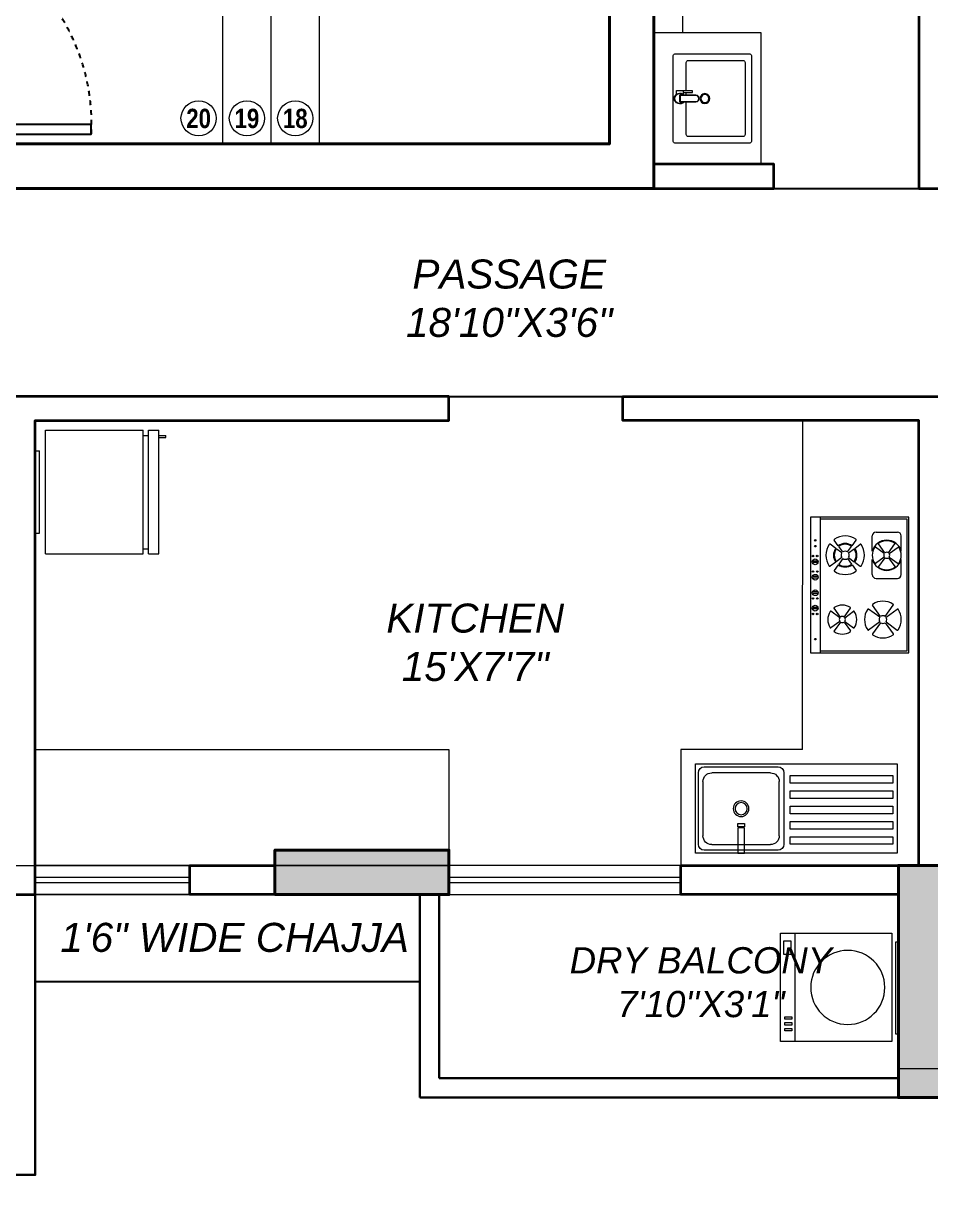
# Model space of a CAD drawing. Header units: millimetres. Extents: x 0 to 125073, y 0 to 71249.
# Drawn here: x 98457 to 103152, y 49299 to 55288 of the extents above; entities that cross this region are included whole.
import ezdxf
from ezdxf.lldxf.tags import DXFTag

# ---------------------------------------------------------------- set-up
doc = ezdxf.new("R2010")
doc.units = ezdxf.units.MM
doc.linetypes.add('DASH', pattern=[1, 0.5, -0.5])
doc.linetypes.add('DASHDOT', pattern=[1, 0.5, -0.25, 0, -0.25])
doc.layers.add('DA_BUILDING LINE', color=7, linetype='Continuous', lineweight=9, true_color=0xc2db0000)
doc.layers.add('DA_FURNITURE', color=102, linetype='Continuous', lineweight=5, true_color=0xc2666666)
for name, color, linetype, lineweight in [('DA_CARPET AREA RERA', 30, 'Continuous', 9), ('DA_COLUMN', 40, 'Continuous', 40), ('DA_DOTTED LINES', 8, 'DASH', 5), ('DA_GUIDE LINE', 143, 'DASHDOT', 9), ('DA_LINE', 155, 'Continuous', 9), ('DA_RAILING', 243, 'Continuous', 30), ('DA_STAIRCASE', 122, 'Continuous', 9), ('DA_Text 1', 200, 'Continuous', 9), ('DA_TEXT IN SQ.FT', 193, 'Continuous', 9), ('DA_WALL', 7, 'Continuous', 35), ('DA_WINDOW', 4, 'Continuous', 9)]:
    doc.layers.add(name, color=color, linetype=linetype, lineweight=lineweight)
for name, color, linetype in [('DA_CHAJJA', 44, 'Continuous'), ('DA_COLUMN HATCH', 251, 'Continuous'), ('DA_DOOR', 35, 'Continuous'), ('DA_Wall2', 7, 'Continuous')]:
    doc.layers.add(name, color=color, linetype=linetype)
doc.styles.add('FAT FONT', font='swisscbi.ttf')
doc.styles.get("Standard").update_dxf_attribs({"font": 'arial.ttf'})
tags = doc.linetypes.add('( Hidden )', pattern=[0.375, 0.25, -0.125]).pattern_tags.tags
tags[6:7] = [DXFTag(74, 4), DXFTag(75, 0), DXFTag(340, '0'), DXFTag(46, 1.0), DXFTag(50, 0.0), DXFTag(44, 0.0), DXFTag(45, 0.0)]
tags[4:5] = [DXFTag(74, 4), DXFTag(75, 0), DXFTag(340, '0'), DXFTag(46, 1.0), DXFTag(50, 0.0), DXFTag(44, 0.0), DXFTag(45, 0.0)]

# ---------------------------------------------------------------- blocks, each defined once
blk = doc.blocks.new('GSHGJSDFGJ')
at = {"layer": 'DA_BUILDING LINE', "linetype": '( Hidden )', "ltscale": 500}
blk.add_lwpolyline([(-3283.6, 99801.5), (676.4, 99801.5), (676.4, 97466.5), (1941.4, 97466.5), (1941.4, 98841.5), (6431.4, 98841.5), (6431.4, 95191.5), (5821.4, 95191.5), (5821.4, 93711.5), (6431.4, 93711.5), (6431.4, 90061.5), (-533.6, 90061.5), (-533.6, 91111.5), (-1283.6, 91111.5), (-2523.6, 91111.5), (-2523.6, 89661.5), (-5998.6, 89661.5)], dxfattribs=at)
blk = doc.blocks.new('XREF1$0$A$C25E800CC')
at = {"layer": 'DA_FURNITURE'}
for p, q in [((-0.605, -0.0488), (-0.605, -0.0688)), ((-0.605, -0.0488), (-0.205, -0.0488)), ((-0.205, -0.0488), (-0.205, -0.0688)), ((-0.705, -0.0988), (-0.105, -0.0988)), ((-0.705, -0.0988), (-0.705, -0.5738)), ((-0.605, -0.0688), (-0.205, -0.0688)), ((-0.105, -0.0988), (-0.105, -0.5738)), ((-0.705, -0.5738), (-0.105, -0.5738)), ((-0.705, -0.5988), (-0.105, -0.5988)), ((-0.705, -0.5988), (-0.705, -0.6488)), ((-0.68, -0.5738), (-0.68, -0.5988)), ((-0.13, -0.5738), (-0.13, -0.5988)), ((-0.105, -0.5988), (-0.105, -0.6488)), ((-0.705, -0.6488), (-0.105, -0.6488)), ((-0.14, -0.6488), (-0.14, -0.6838)), ((-0.13, -0.6488), (-0.13, -0.6838)), ((-0.14, -0.6838), (-0.13, -0.6838))]:
    blk.add_line(p, q, dxfattribs=at)
blk = doc.blocks.new('WASHING MACHINE1')
at = {"linetype": 'Continuous'}
for p, q in [((10326.3552, 5531.1311), (10326.9152, 5531.1311)), ((10326.3552, 5530.556), (10326.3552, 5531.1311)), ((10326.4111, 5531.1096), (10326.4233, 5531.1096)), ((10326.4111, 5531.0728), (10326.4111, 5531.1096)), ((10326.4233, 5531.1096), (10326.4233, 5531.0728)), ((10326.4408, 5531.1096), (10326.4531, 5531.1096)), ((10326.4408, 5531.0728), (10326.4408, 5531.1096)), ((10326.4531, 5531.1096), (10326.4531, 5531.0728)), ((10326.4706, 5531.0728), (10326.4706, 5531.1096)), ((10326.4706, 5531.1096), (10326.4828, 5531.1096)), ((10326.4828, 5531.1096), (10326.4828, 5531.0728)), ((10326.8055, 5531.1149), (10326.8755, 5531.1149)), ((10326.8055, 5531.0781), (10326.8055, 5531.1149)), ((10326.8755, 5531.1149), (10326.8755, 5531.0781)), ((10326.9152, 5531.1311), (10326.9152, 5530.556)), ((10326.3552, 5531.0561), (10326.9152, 5531.0561)), ((10326.4233, 5531.0728), (10326.4111, 5531.0728)), ((10326.4531, 5531.0728), (10326.4408, 5531.0728)), ((10326.4828, 5531.0728), (10326.4706, 5531.0728)), ((10326.8755, 5531.0781), (10326.8055, 5531.0781)), ((10326.9152, 5530.556), (10326.3552, 5530.556)), ((10326.393, 5530.5351), (10326.8714, 5530.5351)), ((10326.393, 5530.5211), (10326.393, 5530.5351)), ((10326.8714, 5530.5211), (10326.393, 5530.5211)), ((10326.8714, 5530.5351), (10326.8714, 5530.5211))]:
    blk.add_line(p, q, dxfattribs=at)
blk = doc.blocks.new('CDDE')
at = {"layer": 'DA_FURNITURE'}
blk.add_circle((5126.92, 1779.8306), 0.1916, dxfattribs=at)
at = {"layer": 'DA_FURNITURE', "xscale": -1, "rotation": 270}
blk.add_blockref('WASHING MACHINE1', (-403.8635, -8546.8046), dxfattribs=at)
blk = doc.blocks.new('fwwr')
at = {"layer": 'DA_Wall2'}
blk.add_blockref('CDDE', (20.6669, -6.5287, 12322.503), dxfattribs=at)
blk = doc.blocks.new('A$C0DCE325F')
at = {"layer": 'DA_FURNITURE'}
for p, q in [((0.0762, 0.34), (0.0762, 0.45)), ((0.1747, 0.47), (0.0962, 0.47)), ((0.1834, 0.4043), (0.1374, 0.4376)), ((0.1869, 0.4078), (0.1536, 0.4538)), ((0.2054, 0.4078), (0.2388, 0.4538)), ((0.2089, 0.4043), (0.2549, 0.4376)), ((0.2962, 0.47), (0.2176, 0.47)), ((0.3162, 0.34), (0.3162, 0.45)), ((0.5125, 0.3867), (0.4543, 0.429)), ((0.517, 0.3912), (0.4747, 0.4494)), ((0.5405, 0.3912), (0.5827, 0.4494)), ((0.5449, 0.3867), (0.6032, 0.429)), ((0.1834, 0.3857), (0.1374, 0.3524)), ((0.1869, 0.3822), (0.1536, 0.3362)), ((0.2054, 0.3822), (0.2388, 0.3362)), ((0.2089, 0.3857), (0.2549, 0.3524)), ((0.5125, 0.3633), (0.4543, 0.321)), ((0.5449, 0.3633), (0.6032, 0.321)), ((0.1747, 0.32), (0.0962, 0.32)), ((0.2962, 0.32), (0.2176, 0.32)), ((0.517, 0.3588), (0.4747, 0.3006)), ((0.5405, 0.3588), (0.5827, 0.3006)), ((0.1605, 0.2292), (0.1395, 0.2581)), ((0.2318, 0.2292), (0.2528, 0.2581)), ((0.147, 0.2157), (0.118, 0.2366)), ((0.1792, 0.1923), (0.1502, 0.2133)), ((0.1838, 0.197), (0.1629, 0.2259)), ((0.2085, 0.197), (0.2295, 0.2259)), ((0.2132, 0.1923), (0.2421, 0.2133)), ((0.2453, 0.2157), (0.2743, 0.2366)), ((0.5159, 0.1743), (0.4699, 0.2076)), ((0.5194, 0.1778), (0.4861, 0.2238)), ((0.538, 0.1778), (0.5713, 0.2238)), ((0.5415, 0.1743), (0.5875, 0.2076)), ((0.147, 0.1443), (0.118, 0.1234)), ((0.1605, 0.1308), (0.1395, 0.1019)), ((0.1792, 0.1677), (0.1502, 0.1467)), ((0.1838, 0.163), (0.1629, 0.1341)), ((0.2085, 0.163), (0.2295, 0.1341)), ((0.2132, 0.1677), (0.2421, 0.1467)), ((0.2318, 0.1308), (0.2528, 0.1019)), ((0.2453, 0.1443), (0.2743, 0.1234)), ((0.5159, 0.1557), (0.4699, 0.1224)), ((0.5194, 0.1522), (0.4861, 0.1062)), ((0.538, 0.1522), (0.5713, 0.1062)), ((0.5415, 0.1557), (0.5875, 0.1224)), ((0, 0.05), (0.7, 0.05)), ((0, 0), (0.7, 0)), ((0.226, 0.039), (0.226, 0.0101)), ((0.234, 0.039), (0.234, 0.0101)), ((0.306, 0.0395), (0.306, 0.0105)), ((0.314, 0.0395), (0.314, 0.0105)), ((0.386, 0.0395), (0.386, 0.0105)), ((0.394, 0.0395), (0.394, 0.0105)), ((0.466, 0.039), (0.466, 0.0101)), ((0.474, 0.039), (0.474, 0.0101))]:
    blk.add_line(p, q, dxfattribs=at)
blk.add_lwpolyline([(0, 0), (0.7, 0), (0.7, 0.51), (0, 0.51)], close=True, dxfattribs=at)
blk.add_lwpolyline([(0.69, 0.05), (0.69, 0.5), (0.01, 0.5), (0.01, 0.05)], dxfattribs=at)
for centre, radius in [((0.1194, 0.025), 0.004), ((0.1494, 0.025), 0.004), ((0.2005, 0.0352), 0.004), ((0.2005, 0.0133), 0.004), ((0.23, 0.0246), 0.015), ((0.2805, 0.0357), 0.004), ((0.2805, 0.0137), 0.004), ((0.31, 0.025), 0.015), ((0.39, 0.025), 0.015), ((0.4195, 0.0357), 0.004), ((0.4195, 0.0137), 0.004), ((0.47, 0.0246), 0.015), ((0.4995, 0.0352), 0.004), ((0.4995, 0.0133), 0.004), ((0.63, 0.025), 0.004)]:
    blk.add_circle(centre, radius, dxfattribs=at)
for centre, radius, start, end in [((0.0962, 0.45), 0.02, 90, 180), ((0.1962, 0.395), 0.078, 105.94237, 254.05763), ((0.1962, 0.395), 0.075, 145.9248, 214.0752), ((0.136, 0.4357), 0.00237, 54.05613, 145.9248), ((0.1555, 0.4552), 0.00237, 124.0752, 215.94387), ((0.1962, 0.395), 0.075, 55.9248, 124.0752), ((0.1962, 0.395), 0.078, 285.94237, 74.05763), ((0.2369, 0.4552), 0.00237, 324.05613, 55.9248), ((0.2563, 0.4357), 0.00237, 34.0752, 125.94387), ((0.1962, 0.395), 0.075, 325.9248, 34.0752), ((0.2962, 0.45), 0.02, 0, 90), ((0.5287, 0.375), 0.095, 145.9248, 214.0752), ((0.4525, 0.4265), 0.003, 54.05613, 145.9248), ((0.4772, 0.4512), 0.003, 124.0752, 215.94387), ((0.5287, 0.375), 0.095, 55.9248, 124.0752), ((0.5803, 0.4512), 0.003, 324.05613, 55.9248), ((0.6049, 0.4265), 0.003, 34.0752, 125.94387), ((0.5287, 0.375), 0.095, 325.9248, 34.0752), ((0.1962, 0.395), 0.0158, 144.05613, 215.94387), ((0.1962, 0.395), 0.0158, 54.05613, 125.94387), ((0.1962, 0.395), 0.0158, 234.05613, 305.94387), ((0.1962, 0.395), 0.0158, 324.05613, 35.94387), ((0.5287, 0.375), 0.02, 144.05613, 215.94387), ((0.5287, 0.375), 0.02, 54.05613, 125.94387), ((0.5287, 0.375), 0.02, 324.05613, 35.94387), ((0.0962, 0.34), 0.02, 180, 270), ((0.136, 0.3543), 0.00237, 214.0752, 305.94387), ((0.1555, 0.3348), 0.00237, 144.05613, 235.9248), ((0.1962, 0.395), 0.075, 235.9248, 304.0752), ((0.2369, 0.3348), 0.00237, 304.0752, 35.94387), ((0.2563, 0.3543), 0.00237, 234.05613, 325.9248), ((0.2962, 0.34), 0.02, 270, 0), ((0.4525, 0.3235), 0.003, 214.0752, 305.94387), ((0.4772, 0.2988), 0.003, 144.05613, 235.9248), ((0.5287, 0.375), 0.02, 234.05613, 305.94387), ((0.5803, 0.2988), 0.003, 304.0752, 35.94387), ((0.6049, 0.3235), 0.003, 234.05613, 325.9248), ((0.1421, 0.26), 0.00315, 124.0752, 215.94387), ((0.1962, 0.18), 0.0997, 55.9248, 124.0752), ((0.1962, 0.18), 0.0607, 54.05613, 125.94387), ((0.2503, 0.26), 0.00315, 324.05613, 55.9248), ((0.5287, 0.375), 0.095, 235.9248, 304.0752), ((0.5287, 0.165), 0.075, 55.9248, 124.0752), ((0.1962, 0.18), 0.0997, 145.9248, 214.0752), ((0.1162, 0.2341), 0.00315, 54.05613, 145.9248), ((0.1962, 0.18), 0.0607, 144.05613, 215.94387), ((0.1962, 0.18), 0.0567, 144.05613, 215.94387), ((0.1962, 0.18), 0.0567, 54.05613, 125.94387), ((0.1962, 0.18), 0.021, 144.05613, 215.94387), ((0.1962, 0.18), 0.021, 54.05613, 125.94387), ((0.1962, 0.18), 0.021, 324.05613, 35.94387), ((0.1962, 0.18), 0.0567, 324.05613, 35.94387), ((0.1962, 0.18), 0.0607, 324.05613, 35.94387), ((0.2761, 0.2341), 0.00315, 34.0752, 125.94387), ((0.1962, 0.18), 0.0997, 325.9248, 34.0752), ((0.5287, 0.165), 0.075, 145.9248, 214.0752), ((0.4686, 0.2057), 0.00237, 54.05613, 145.9248), ((0.488, 0.2252), 0.00237, 124.0752, 215.94387), ((0.5287, 0.165), 0.0158, 54.05613, 125.94387), ((0.5694, 0.2252), 0.00237, 324.05613, 55.9248), ((0.5889, 0.2057), 0.00237, 34.0752, 125.94387), ((0.5287, 0.165), 0.075, 325.9248, 34.0752), ((0.1162, 0.1259), 0.00315, 214.0752, 305.94387), ((0.1962, 0.18), 0.0607, 234.05613, 305.94387), ((0.1962, 0.18), 0.0567, 234.05613, 305.94387), ((0.1962, 0.18), 0.021, 234.05613, 305.94387), ((0.2761, 0.1259), 0.00315, 234.05613, 325.9248), ((0.4686, 0.1243), 0.00237, 214.0752, 305.94387), ((0.5287, 0.165), 0.0158, 144.05613, 215.94387), ((0.5287, 0.165), 0.0158, 234.05613, 305.94387), ((0.5287, 0.165), 0.0158, 324.05613, 35.94387), ((0.5889, 0.1243), 0.00237, 234.05613, 325.9248), ((0.1421, 0.1), 0.00315, 144.05613, 235.9248), ((0.1962, 0.18), 0.0997, 235.9248, 304.0752), ((0.2503, 0.1), 0.00315, 304.0752, 35.94387), ((0.488, 0.1048), 0.00237, 144.05613, 235.9248), ((0.5287, 0.165), 0.075, 235.9248, 304.0752), ((0.5694, 0.1048), 0.00237, 304.0752, 35.94387)]:
    blk.add_arc(centre, radius, start, end, dxfattribs=at)
blk = doc.blocks.new('t5r7ui68')
at = {"layer": 'DA_FURNITURE'}
for p, q in [((3503.2333, 922.1039), (3502.1892, 922.1039)), ((3502.1892, 922.1039), (3502.1892, 921.6432)), ((3502.6164, 922.0889), (3502.2341, 922.0889)), ((3503.2333, 921.6432), (3503.2333, 922.1039)), ((3502.2042, 922.059), (3502.2042, 921.6882)), ((3502.2732, 922.0598), (3502.5773, 922.0598)), ((3502.6463, 921.6882), (3502.6463, 922.059)), ((3502.2282, 921.734), (3502.2282, 922.0149)), ((3502.6223, 922.0149), (3502.6223, 921.734)), ((3502.5773, 921.689), (3502.2732, 921.689)), ((3502.1892, 921.6432), (3503.2333, 921.6432)), ((3502.2341, 921.6582), (3502.6164, 921.6582))]:
    blk.add_line(p, q, dxfattribs=at)
at = {"layer": 'DA_FURNITURE', "ltscale": 2}
for points in [[(3502.4076, 921.9732), (3502.4076, 922.1039), (3502.4429, 922.1039), (3502.4429, 921.9732)], [(3502.4429, 921.9503), (3502.4429, 921.9689), (3502.4076, 921.9689), (3502.4076, 921.9503)]]:
    blk.add_lwpolyline(points, close=True, dxfattribs=at)
at = {"layer": 'DA_FURNITURE'}
for points in [[(3503.2099, 922.0191), (3503.2099, 922.0586), (3502.6789, 922.0586), (3502.6789, 922.0191)], [(3503.2099, 921.9401), (3503.2099, 921.9796), (3502.6789, 921.9796), (3502.6789, 921.9401)], [(3503.2099, 921.8611), (3503.2099, 921.9006), (3502.6789, 921.9006), (3502.6789, 921.8611)], [(3503.2099, 921.7822), (3503.2099, 921.8216), (3502.6789, 921.8216), (3502.6789, 921.7822)], [(3503.2099, 921.7032), (3503.2099, 921.7427), (3502.6789, 921.7427), (3502.6789, 921.7032)]]:
    blk.add_lwpolyline(points, close=True, dxfattribs=at)
for radius in [0.0405, 0.0315]:
    blk.add_circle((3502.4253, 921.8744), radius, dxfattribs=at)
for centre, radius, start, end in [((3502.2341, 922.059), 0.03, 90, 180), ((3502.6164, 922.059), 0.03, 0, 90), ((3502.2732, 922.0149), 0.045, 90, 180), ((3502.5773, 922.0149), 0.045, 0, 90), ((3502.2732, 921.734), 0.045, 180, 270), ((3502.5773, 921.734), 0.045, 270, 0), ((3502.2341, 921.6882), 0.03, 180, 270), ((3502.6164, 921.6882), 0.03, 270, 0)]:
    blk.add_arc(centre, radius, start, end, dxfattribs=at)
blk = doc.blocks.new('A$C7B5F7F67-flat-2-flat-1-flat-2')
at = {"layer": 'DA_FURNITURE', "ltscale": 8}
for p, q in [((0.0675, -0.045), (0.0675, -0.2128)), ((0.36, -0.0338), (0.0788, -0.0338)), ((0.3713, -0.4163), (0.3713, -0.045)), ((0.0675, -0.2484), (0.0675, -0.2614)), ((0.0675, -0.2696), (0.0675, -0.4163)), ((0.0788, -0.4275), (0.36, -0.4275))]:
    blk.add_line(p, q, dxfattribs=at)
at = {"layer": 'DA_FURNITURE'}
for points in [[(0.0113, -0.4613), (0.3938, -0.4613), (0.3967, -0.4609), (0.3994, -0.4597), (0.4017, -0.458), (0.4035, -0.4556), (0.4046, -0.4529), (0.405, -0.45), (0.405, -0.0113), (0.4046, -0.0083), (0.4035, -0.0056), (0.4017, -0.0033), (0.3994, -0.0015), (0.3967, -0.0004), (0.3938, 0), (0.0113, 0), (0.0083, -0.0004), (0.0056, -0.0015), (0.0033, -0.0033), (0.0015, -0.0056), (0.0004, -0.0083), (0, -0.0113), (0, -0.45), (0.0004, -0.4529), (0.0015, -0.4556), (0.0033, -0.458), (0.0056, -0.4597), (0.0083, -0.4609)], [(0.1171, -0.2484), (0.0342, -0.2484), (0.0342, -0.2128), (0.1171, -0.2128), (0.126, -0.2152), (0.1325, -0.2217), (0.1349, -0.2306), (0.1325, -0.2395), (0.126, -0.246)], [(0.1171, -0.2463), (0.0363, -0.2463), (0.0363, -0.215), (0.1171, -0.215), (0.1249, -0.2171), (0.1307, -0.2228), (0.1327, -0.2306), (0.1307, -0.2384), (0.1249, -0.2442)], [(0.052, -0.2696), (0.052, -0.2614), (0.0997, -0.2614), (0.0997, -0.2696)]]:
    blk.add_lwpolyline(points, close=True, dxfattribs=at)
for points in [[(0.1171, -0.2128), (0.0342, -0.2128), (0.0342, -0.2484), (0.1171, -0.2484)], [(0.0163, -0.2523), (0.0163, -0.2523), (0.0163, -0.2724), (0.052, -0.2724), (0.052, -0.2524)]]:
    blk.add_lwpolyline(points, dxfattribs=at)
at = {"layer": 'DA_FURNITURE', "ltscale": 8}
for radius in [0.0253, 0.0205]:
    blk.add_circle((0.1637, -0.2304), radius, dxfattribs=at)
for centre, radius, start, end in [((0.0788, -0.045), 0.0113, 90, 180), ((0.36, -0.045), 0.0113, 360, 90), ((0.0342, -0.2306), 0.0281, 39.25509, 320.74491), ((0.0342, -0.2306), 0.026, 43.27229, 316.72771), ((0.0788, -0.4163), 0.0113, 180, 270), ((0.36, -0.4163), 0.0113, 270, 360)]:
    blk.add_arc(centre, radius, start, end, dxfattribs=at)
blk = doc.blocks.new('JHFDGWUY')
at = {"layer": 'DA_FURNITURE'}
blk.add_line((5957.0729, 1443.3592), (5956.9229, 1443.3592), dxfattribs=at)
for points in [[(5957.0229, 1444.2392), (5957.0229, 1445.1092), (5956.9229, 1445.1092), (5956.9229, 1442.6792)], [(5957.4779, 1442.6792), (5957.4779, 1443.3592), (5957.0729, 1443.3592), (5957.0729, 1444.2392)], [(5957.6924, 1439.6542), (5957.6928, 1441.3543), (5958.2929, 1441.3542), (5958.2925, 1439.0542), (5957.6923, 1439.0543)], [(5957.6924, 1439.6542), (5957.0629, 1439.6542), (5957.0629, 1439.0542), (5957.6924, 1439.0542), (5957.6924, 1439.0543)]]:
    blk.add_lwpolyline(points, dxfattribs=at)
blk.add_lwpolyline([(5954.3229, 1439.6542), (5955.8629, 1439.6542), (5955.8629, 1439.0542), (5953.7229, 1439.0542), (5953.7229, 1439.6542), (5954.3229, 1439.6542)], close=True, dxfattribs=at)
at = {"layer": 'DA_FURNITURE', "xscale": -1, "rotation": 180}
blk.add_blockref('A$C7B5F7F67-flat-2-flat-1-flat-2', (5957.0229, 1442.7886), dxfattribs=at)
at = {"layer": 'DA_FURNITURE', "lineweight": 9, "extrusion": (0, 0, -1), "xscale": -1.064518000352485, "yscale": 1.064518000352485, "zscale": -1.064518000352485, "rotation": 270}
blk.add_blockref('XREF1$0$A$C25E800CC', (-5953.671, 1441.4159), dxfattribs=at)
at = {"layer": 'DA_FURNITURE', "extrusion": (0, 0, -1), "xscale": -1.000000000000005, "zscale": -1.000000000000005, "rotation": 90}
blk.add_blockref('A$C0DCE325F', (-5957.7324, 1440.8542), dxfattribs=at)
at = {"layer": 'DA_FURNITURE', "color": 1, "xscale": -1, "rotation": 180}
blk.add_blockref('t5r7ui68', (2454.9487, 2361.2222), dxfattribs=at)
at = {"layer": 'DA_FURNITURE', "xscale": -1}
blk.add_blockref('fwwr', (11105.5126, -334.8781, -12322.503), dxfattribs=at)
blk = doc.blocks.new('11TH 3')
at = {"layer": 'DA_CARPET AREA RERA'}
blk.add_lwpolyline([(6379.4612, 1432.062), (6381.7262, 1432.062), (6381.7262, 1431.912), (6384.0512, 1431.9119), (6384.0513, 1431.012), (6388.3912, 1431.012), (6388.3912, 1434.362), (6387.7812, 1434.362), (6387.7812, 1436.142), (6388.3912, 1436.142), (6388.3912, 1439.492), (6384.2812, 1439.492), (6384.2812, 1438.117), (6382.7862, 1438.117), (6382.7862, 1435.562), (6377.3212, 1435.562)], dxfattribs=at)
blk.add_lwpolyline([(6381.6762, 1431.912), (6384.0512, 1431.912), (6384.0512, 1430.962), (6381.6762, 1430.962)], close=True, dxfattribs=at)
at = {"layer": 'DA_CHAJJA'}
blk.add_lwpolyline([(6379.5862, 1431.462), (6381.5762, 1431.462)], dxfattribs=at)
at = {"layer": 'DA_DOOR', "ltscale": 300}
for p, q in [((6383.4062, 1435.562), (6384.1562, 1435.562)), ((6381.7262, 1434.487), (6382.6262, 1434.487))]:
    blk.add_line(p, q, dxfattribs=at)
at = {"layer": 'DA_RAILING'}
for p, q in [((6381.5762, 1430.862), (6381.5762, 1431.912)), ((6381.6762, 1430.962), (6381.6762, 1431.912)), ((6384.0512, 1430.962), (6381.6762, 1430.962)), ((6384.0512, 1430.862), (6381.5762, 1430.862))]:
    blk.add_line(p, q, dxfattribs=at)
blk.add_lwpolyline([(6379.5862, 1431.912), (6379.5862, 1430.462), (6376.1112, 1430.462), (6376.1112, 1431.142)], dxfattribs=at)
at = {"layer": 'DA_WALL'}
for points in [[(6384.1562, 1438.117), (6384.1562, 1435.562), (6384.2812, 1435.562), (6384.2812, 1438.117)], [(6382.7862, 1435.562), (6383.4062, 1435.562), (6383.4062, 1435.687), (6382.7862, 1435.687)], [(6379.4612, 1431.912), (6379.5862, 1431.912), (6379.5862, 1434.362), (6381.7262, 1434.362), (6381.7262, 1434.487), (6379.4612, 1434.487)], [(6384.1558, 1432.062), (6384.1562, 1432.062), (6384.1562, 1434.362), (6382.6262, 1434.362), (6382.6262, 1434.487), (6384.2812, 1434.487), (6384.2812, 1432.062)], [(6380.8262, 1431.912), (6380.3862, 1431.912), (6380.3862, 1432.062), (6380.8262, 1432.062)], [(6384.0512, 1431.912), (6382.9262, 1431.912), (6382.9262, 1432.062), (6384.0512, 1432.062)]]:
    blk.add_lwpolyline(points, close=True, dxfattribs=at)
at = {"layer": 'DA_WINDOW'}
for points in [[(6380.3862, 1432.062), (6379.5862, 1432.062), (6379.5862, 1431.912), (6380.3862, 1431.912)], [(6382.9262, 1432.062), (6381.7262, 1432.062), (6381.7262, 1431.912), (6382.9262, 1431.912)], [(6379.5862, 1432.002), (6380.3862, 1432.002), (6380.3862, 1431.972), (6379.5862, 1431.972)], [(6381.7262, 1432.002), (6382.9262, 1432.002), (6382.9262, 1431.972), (6381.7262, 1431.972)]]:
    blk.add_lwpolyline(points, close=True, dxfattribs=at)
blk = doc.blocks.new('SW')
at = {"layer": 'DA_DOOR'}
blk.add_line((-2207.4207, 1521.5481), (-2207.4207, 1520.4481), dxfattribs=at)
for points in [[(-2207.5207, 1521.5481), (-2208.4707, 1521.5481), (-2208.4707, 1521.4981), (-2207.5207, 1521.4981), (-2207.5207, 1521.5481)], [(-2207.4207, 1521.5981), (-2207.4207, 1521.5481), (-2207.5207, 1521.5481), (-2207.5207, 1521.5981)], [(-2207.4207, 1520.3981), (-2207.4207, 1520.4481), (-2207.5207, 1520.4481), (-2207.5207, 1520.3981)]]:
    blk.add_lwpolyline(points, dxfattribs=at)
at = {"layer": 'DA_DOOR', "linetype": 'DASH', "ltscale": 0.05}
blk.add_arc((-2207.4207, 1521.4948), 1.0514, 177.09174, 264.53843, dxfattribs=at)
blk = doc.blocks.new('DA_Mahavirjyot_CP_2022_01_13_dwg_AR-1-318932-Site')
at = {"layer": 'DA_GUIDE LINE', "linetype": 'Continuous', "flags": 128}
for points in [[(-8437, 11250), (-2812, 0), (0, 0), (-5625, 11250)], [(-8437, -11250), (-2812, 0), (0, 0), (-5625, -11250)]]:
    blk.add_lwpolyline(points, close=True, dxfattribs=at)
blk = doc.blocks.new('STAIR 2')
at = {"layer": 'DA_CHAJJA', "linetype": 'ByBlock'}
blk.add_lwpolyline([(6066.6693, 1862.1792), (6066.6693, 1862.3292), (6070.6293, 1862.3292), (6070.6293, 1862.1792)], dxfattribs=at)
at = {"layer": 'DA_COLUMN'}
for points in [[(6066.6693, 1857.3692), (6066.6693, 1857.1392), (6070.6293, 1857.1392), (6070.6293, 1862.1792), (6070.3993, 1862.1792), (6070.3993, 1857.3692)], [(6066.6693, 1862.1792), (6066.6693, 1858.5692), (6066.8993, 1858.5692), (6066.8993, 1862.1792)]]:
    blk.add_lwpolyline(points, close=True, dxfattribs=at)
at = {"layer": 'DA_DOOR'}
blk.add_line((6066.6693, 1857.3692), (6066.6693, 1858.5192), dxfattribs=at)
at = {"layer": 'DA_DOTTED LINES', "linetype": '( Hidden )', "ltscale": 2}
for p, q in [((6068.4993, 1858.9692), (6068.7993, 1860.3492)), ((6068.4993, 1860.3492), (6068.7993, 1858.9692))]:
    blk.add_line(p, q, dxfattribs=at)
at = {"layer": 'DA_LINE', "flags": 128}
for points in [[(6067.8424, 1858.1192), (6069.6493, 1858.1192), (6069.6493, 1861.0693)], [(6067.6493, 1858.9492), (6067.6493, 1860.4492)]]:
    blk.add_lwpolyline(points, dxfattribs=at)
at = {"layer": 'DA_LINE'}
for centre in [(6068.5243, 1861.8987), (6068.7743, 1861.8987), (6069.0243, 1861.8987), (6067.0427, 1860.5742), (6067.0427, 1860.3242), (6070.2559, 1860.3242), (6067.0427, 1860.0742), (6070.2559, 1860.0742), (6067.0427, 1859.8242), (6070.2559, 1859.8242), (6067.0427, 1859.5742), (6070.2559, 1859.5742), (6067.0427, 1859.3242), (6070.2559, 1859.3242), (6067.0427, 1859.0742), (6070.2559, 1859.0742), (6070.2559, 1858.8242), (6068.2743, 1857.5018), (6068.5243, 1857.5018), (6068.7743, 1857.5018)]:
    blk.add_circle(centre, 0.0911, dxfattribs=at)
at = {"layer": 'DA_RAILING'}
for points in [[(6068.8993, 1858.8692), (6068.3993, 1858.8692), (6068.3993, 1860.4492), (6068.8993, 1860.4492)], [(6068.7993, 1858.9692), (6068.4993, 1858.9692), (6068.4993, 1860.3492), (6068.7993, 1860.3492)]]:
    blk.add_lwpolyline(points, close=True, dxfattribs=at)
at = {"layer": 'DA_STAIRCASE'}
for p, q in [((6068.3993, 1860.4492), (6068.3993, 1862.0292)), ((6068.6493, 1860.4492), (6068.6493, 1862.0292)), ((6068.8993, 1860.4492), (6068.8993, 1862.0292)), ((6068.3993, 1860.4492), (6066.8993, 1860.4492)), ((6070.3993, 1860.4492), (6068.8993, 1860.4492)), ((6068.3993, 1860.1992), (6066.8993, 1860.1992)), ((6070.3993, 1860.1992), (6068.8993, 1860.1992)), ((6068.3993, 1859.9492), (6066.8993, 1859.9492)), ((6070.3993, 1859.9492), (6068.8993, 1859.9492)), ((6068.3993, 1859.6992), (6066.8993, 1859.6992)), ((6070.3993, 1859.6992), (6068.8993, 1859.6992)), ((6068.3993, 1859.4492), (6066.8993, 1859.4492)), ((6070.3993, 1859.4492), (6068.8993, 1859.4492)), ((6068.3993, 1859.1992), (6066.8993, 1859.1992)), ((6070.3993, 1859.1992), (6068.8993, 1859.1992)), ((6068.3993, 1858.9492), (6066.8993, 1858.9492)), ((6070.3993, 1858.9492), (6068.8993, 1858.9492)), ((6068.3993, 1857.3692), (6068.3993, 1858.8692)), ((6068.6493, 1857.3692), (6068.6493, 1858.8692)), ((6068.8993, 1857.3692), (6068.8993, 1858.8692))]:
    blk.add_line(p, q, dxfattribs=at)
at = {"layer": 'DA_WALL'}
for points in [[(6067.3493, 1862.0292), (6066.8993, 1862.0292), (6066.8993, 1862.1792), (6067.3493, 1862.1792)], [(6067.9493, 1862.0292), (6069.3493, 1862.0292), (6069.3493, 1862.1792), (6067.9493, 1862.1792)], [(6069.9493, 1862.0292), (6070.3993, 1862.0292), (6070.3993, 1862.1792), (6069.9493, 1862.1792)]]:
    blk.add_lwpolyline(points, close=True, dxfattribs=at)
at = {"layer": 'DA_WINDOW'}
for points in [[(6066.8993, 1862.0292), (6066.8993, 1862.1792)], [(6067.3493, 1862.1792), (6067.9493, 1862.1792)], [(6069.3493, 1862.1792), (6069.9493, 1862.1792)], [(6070.3993, 1862.1792), (6070.3993, 1862.0292)], [(6066.8993, 1862.0892), (6066.8993, 1862.1192)], [(6067.3493, 1862.1192), (6067.9493, 1862.1192)], [(6067.9493, 1862.0892), (6067.3493, 1862.0892)], [(6069.3493, 1862.1192), (6069.9493, 1862.1192)], [(6069.9493, 1862.0892), (6069.3493, 1862.0892)], [(6070.3993, 1862.1192), (6070.3993, 1862.0892)], [(6067.9493, 1862.0292), (6067.3493, 1862.0292)], [(6069.9493, 1862.0292), (6069.3493, 1862.0292)]]:
    blk.add_lwpolyline(points, dxfattribs=at)
at = {"xscale": -2.54000507764466e-05, "yscale": 2.54000507764466e-05, "zscale": 2.54000507764466e-05, "rotation": 270}
for p in [(6069.6493, 1861.1408), (6067.6493, 1860.4492)]:
    blk.add_blockref('DA_Mahavirjyot_CP_2022_01_13_dwg_AR-1-318932-Site', p, dxfattribs=at)
at = {"layer": 'DA_DOOR', "rotation": 180}
blk.add_blockref('SW', (3859.2485, 3378.9673), dxfattribs=at)
at = {"layer": 'DA_LINE', "char_height": 0.18, "width": 0.408717, "attachment_point": 1, "line_spacing_factor": 0.986097, "style": 'FAT FONT'}
for s, insert in [('UP', (6067.5282, 1858.9136)), ('DN', (6067.506, 1858.2197))]:
    blk.add_mtext(s, dxfattribs=dict(at, insert=insert))
at = {"layer": 'DA_Text 1', "char_height": 0.1, "style": 'FAT FONT'}
for s, heights, insert, attachment_point in [('08', [-0.102], (6068.4607, 1861.9506), 1), ('09', [-0.102], (6068.7107, 1861.9506), 1), ('10', [-0.102], (6068.9607, 1861.9506), 1), ('07', [-0.102], (6066.9791, 1860.6261), 1), ('06', [-0.102], (6066.9791, 1860.3761), 1), ('11', [-0.1], (6070.3194, 1860.3761), 3), ('05', [-0.1027], (6066.9791, 1860.1261), 1), ('12', [-0.1], (6070.3194, 1860.1261), 3), ('04', [-0.102], (6066.9791, 1859.8761), 1), ('13', [-0.1029], (6070.3194, 1859.8761), 3), ('03', [-0.1029], (6066.9791, 1859.6261), 1), ('14', [-0.1], (6070.3194, 1859.6261), 3), ('02', [-0.102], (6066.9791, 1859.3761), 1), ('15', [-0.1027], (6070.3194, 1859.3761), 3), ('01', [-0.102], (6066.9791, 1859.1261), 1), ('16', [-0.102], (6070.3194, 1859.1261), 3), ('17', [-0.1], (6070.3194, 1858.8761), 3), ('20', [-0.102], (6068.2107, 1857.4498), 7), ('19', [-0.1019], (6068.4607, 1857.4498), 7), ('18', [-0.1019], (6068.7107, 1857.4498), 7)]:
    blk.add_mtext_dynamic_manual_height_columns(s, width=0.216685, gutter_width=0.0125, heights=heights, dxfattribs=dict(at, insert=insert, attachment_point=attachment_point))
blk = doc.blocks.new('SERVICE CORE')
at = {"layer": 'DA_COLUMN HATCH'}
blk.add_blockref('STAIR 2', (30.0677, -297.6774), dxfattribs=at)
blk = doc.blocks.new('SDFHSDFGN')
at = {"layer": 'DA_COLUMN HATCH', "true_color": 0x636466}
h = blk.add_hatch(color=251, dxfattribs=at)
h.dxf.hatch_style = 1
h.paths.add_polyline_path([(-37688.6, 97346.5), (-37688.6, 97576.5), (-38888.6, 97576.5), (-38888.6, 97346.5)])
h.paths.add_polyline_path([(-31373.6, 96376.5), (-31143.6, 96376.5), (-31143.6, 97576.5), (-31373.6, 97576.5)])
h.paths.add_polyline_path([(-27778.6, 97036.5), (-27548.6, 97036.5), (-27548.6, 98236.5), (-27778.6, 98236.5)])
h.paths.add_polyline_path([(-24578.6, 97336.5), (-24348.6, 97336.5), (-24348.6, 98236.5), (-24578.6, 98236.5)])
h.paths.add_polyline_path([(-19333.6, 98536.5), (-19333.6, 97336.5), (-19103.6, 97336.5), (-19103.6, 98536.5)])
h.paths.add_polyline_path([(-13063.6, 97336.5), (-12833.6, 97336.5), (-12833.6, 98536.5), (-13063.6, 98536.5)])
h.paths.add_polyline_path([(-11543.6, 97636.5), (-11313.6, 97636.5), (-11313.6, 98536.5), (-11543.6, 98536.5)])
h.paths.add_polyline_path([(-8908.6, 94991.5), (-7708.6, 94991.5), (-7708.6, 94761.5), (-8908.6, 94761.5)])
h.paths.add_polyline_path([(-13063.6, 91111.5), (-12833.6, 91111.5), (-12833.6, 92311.5), (-13063.6, 92311.5)])
h.paths.add_polyline_path([(-19333.6, 91111.5), (-19103.6, 91111.5), (-19103.6, 92311.5), (-19333.6, 92311.5)])
h.paths.add_polyline_path([(-5998.6, 91111.5), (-5258.6, 91111.5), (-5258.6, 91341.5), (-5998.6, 91341.5)])
h.paths.add_polyline_path([(-1283.6, 91111.5), (-383.6, 91111.5), (-383.6, 91341.5), (-1283.6, 91341.5)])
h.paths.add_polyline_path([(2171.4, 90061.5), (2171.4, 91261.5), (1941.4, 91261.5), (1941.4, 90061.5)])
h.paths.add_polyline_path([(4621.4, 90061.5), (5821.4, 90061.5), (5821.4, 90291.5), (4621.4, 90291.5)])
h.paths.add_polyline_path([(4621.4, 95111.5), (5821.4, 95111.5), (5821.4, 95341.5), (4621.4, 95341.5)])
h.paths.add_polyline_path([(4621.4, 98611.5), (5821.4, 98611.5), (5821.4, 98841.5), (4621.4, 98841.5)])
h.paths.add_polyline_path([(-39638.6, 89246.5), (-38138.6, 89246.5), (-38138.6, 89476.5), (-39638.6, 89476.5)])
h.paths.add_polyline_path([(-31143.6, 92421.5), (-31143.6, 92651.5), (-32343.6, 92651.5), (-32343.6, 92421.5)])
h.paths.add_polyline_path([(-31513.6, 86346.5), (-29713.6, 86346.5), (-29713.6, 86576.5), (-31513.6, 86576.5)])
h.paths.add_polyline_path([(-31513.6, 82896.5), (-29713.6, 82896.5), (-29713.6, 83126.5), (-31513.6, 83126.5)])
h.paths.add_polyline_path([(-31518.6, 78051.5), (-30518.6, 78051.5), (-30518.6, 78281.5), (-31518.6, 78281.5)])
h.paths.add_polyline_path([(-32143.6, 76821.5), (-31143.6, 76821.5), (-31143.6, 77051.5), (-32143.6, 77051.5)])
h.paths.add_polyline_path([(-31893.6, 71896.5), (-31893.6, 72126.5), (-33093.6, 72126.5), (-33093.6, 71896.5)])
h.paths.add_polyline_path([(-37688.6, 71896.5), (-37688.6, 72126.5), (-38888.6, 72126.5), (-38888.6, 71896.5)])
h.paths.add_polyline_path([(-38438.6, 76796.5), (-38438.6, 77026.5), (-39638.6, 77026.5), (-39638.6, 76796.5)])
h.paths.add_polyline_path([(-38138.6, 79996.5), (-38138.6, 80226.5), (-39638.6, 80226.5), (-39638.6, 79996.5)])
h.paths.add_polyline_path([(-38438.6, 92446.5), (-38438.6, 92676.5), (-39638.6, 92676.5), (-39638.6, 92446.5)])
h.paths.add_polyline_path([(-31518.6, 91422), (-31288.6, 91422), (-31288.6, 89927), (-31518.6, 89927)])
h.paths.add_polyline_path([(-20908.6, 91111.5), (-20678.6, 91111.5), (-20678.6, 89881.5), (-20908.6, 89881.5)])
h.paths.add_polyline_path([(-11313.6, 92011.5), (-11313.6, 91111.5), (-11543.6, 91111.5), (-11543.6, 92011.5)])
h.paths.add_polyline_path([(1941.4, 97316.5), (2171.4, 97316.5), (2171.4, 98841.5), (1941.4, 98841.5)])
at = {"layer": 'DA_COLUMN'}
for points in [[(-1283.6, 91111.5), (-383.6, 91111.5), (-383.6, 91341.5), (-1283.6, 91341.5)], [(2171.4, 90061.5), (2171.4, 91261.5), (1941.4, 91261.5), (1941.4, 90061.5)]]:
    blk.add_lwpolyline(points, close=True, dxfattribs=at)
blk = doc.blocks.new('A$Cfed68cb1')
at = {"layer": 'DA_TEXT IN SQ.FT'}
for s, width, heights, insert, char_height, attachment_point in [('\\pxqc;{\\fArial|b0|i1|c0|p34;PASSAGE\\P18\'10"X3\'6"}', 2.300046, [-0.4058], (-5.8032, -4.4473), 0.15, 3), ('\\pxqc;{\\fArial|b0|i1|c0|p34;KITCHEN \\P15\'X7\'7"}', 4.965248, [-0.4057], (-4.6465, -6.226), 0.15, 3), ('\\pxqc;{\\fArial|b0|i1|c0|p34;1\'6" WIDE CHAJJA}', 4.965248, [-0.1551], (-5.8912, -7.8766), 0.15, 3), ('\\pxqc;{\\fArial|b0|i1|c0|p34;DRY BALCONY\\P7\'10\'\'X3\'1"}', 4.965248, [-0.3669], (-8.4444, -8.0024), 0.13563, 1)]:
    blk.add_mtext_dynamic_manual_height_columns(s, width=width, gutter_width=12.5, heights=heights, dxfattribs=dict(at, insert=insert, char_height=char_height, attachment_point=attachment_point))

msp = doc.modelspace()

# ---------------------------------------------------------------- block references
at = {"color": 1, "xscale": 1000, "yscale": 1000, "zscale": 1000}
msp.add_blockref('A$Cfed68cb1', (107924.22813, 58513.9767), dxfattribs=at)
msp.add_blockref('SDFHSDFGN', (101042.82231, -40327.54866))
at = {"layer": 'DA_BUILDING LINE'}
msp.add_blockref('GSHGJSDFGJ', (101042.82231, -40327.54866), dxfattribs=at)
at = {"layer": 'DA_WALL', "xscale": 1000, "yscale": 1000, "zscale": 1000}
for name, p in [('SERVICE CORE', (-5998977.75966, -1505027.75827)), ('11TH 3', (-6281067.01421, -1381128.00515)), ('JHFDGWUY', (-5855203.69012, -1388120.23827))]:
    msp.add_blockref(name, p, dxfattribs=at)

doc.saveas('drawing.dxf')
